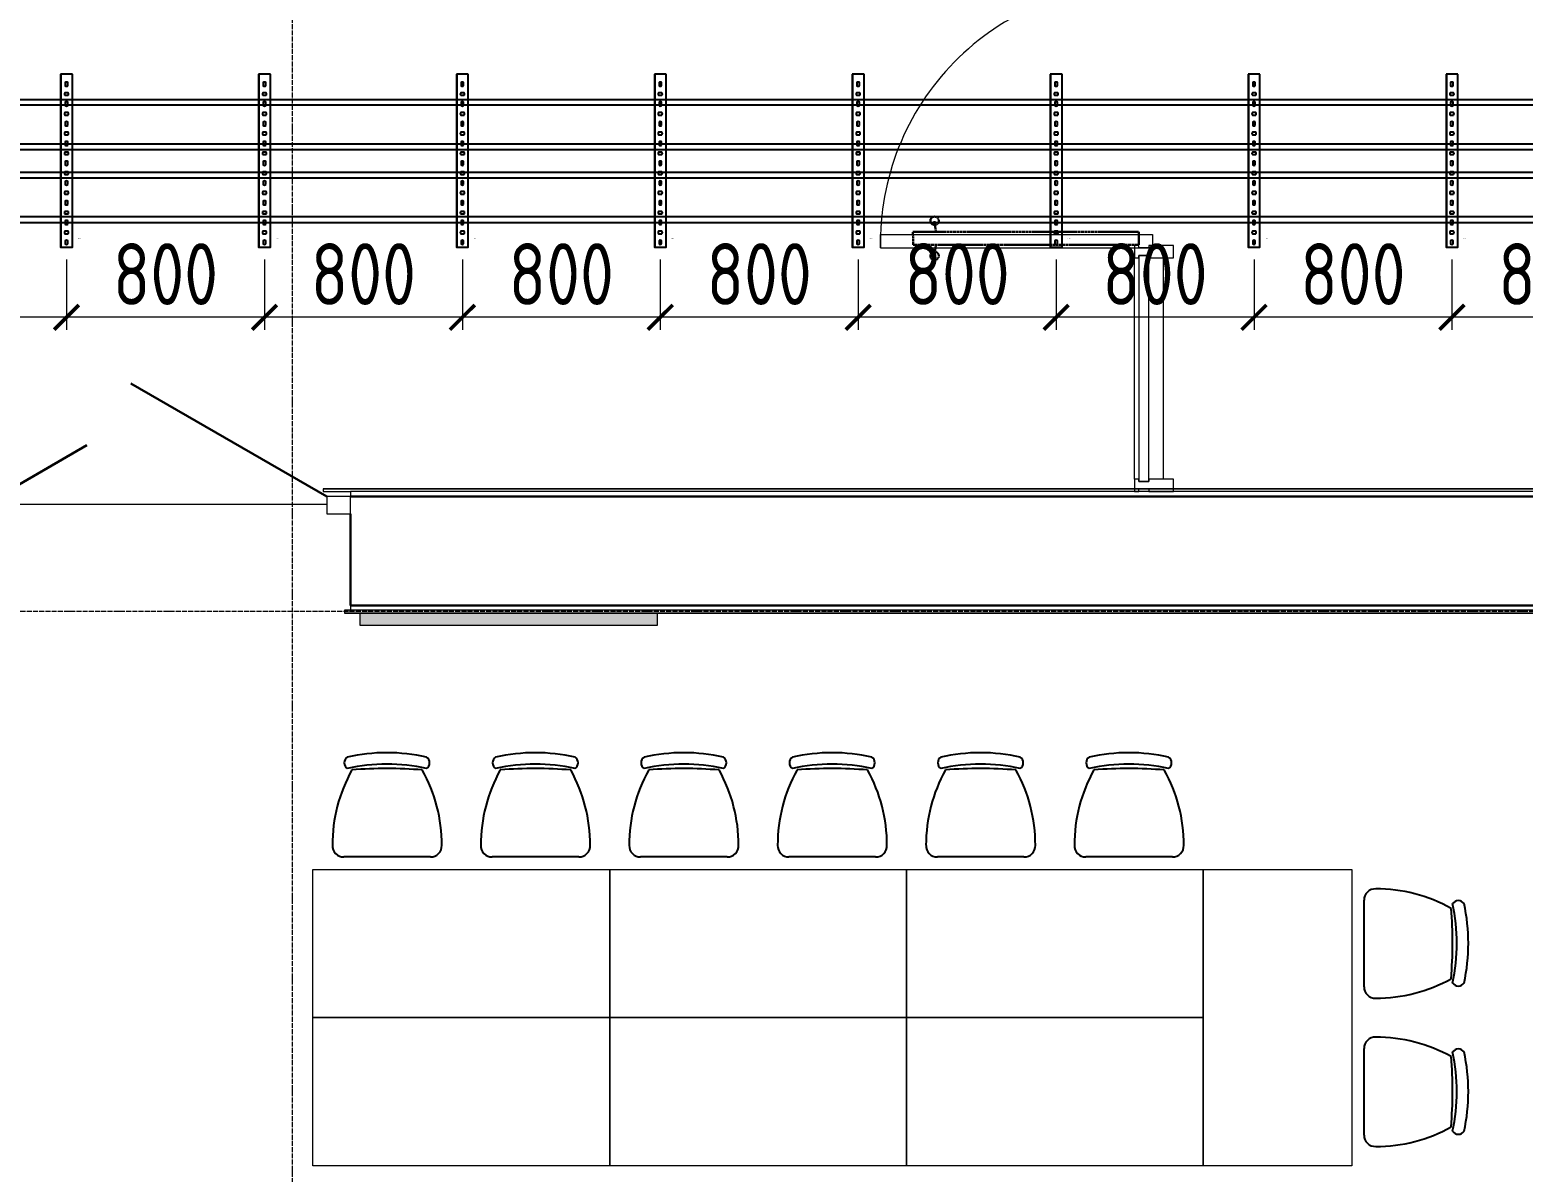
# Model space of a CAD drawing. Header units: millimetres. Extents: x -42533 to 645315, y 3457 to 82611.
# Drawn here: x 297534 to 303572, y 32501 to 37122 of the extents above; entities that cross this region are included whole.
import ezdxf
from ezdxf.enums import TextEntityAlignment as Align

# ---------------------------------------------------------------- set-up
doc = ezdxf.new("R2018")
doc.units = ezdxf.units.MM
doc.linetypes.add('ADSK_Линия сетки', pattern=[25, 20, -2.5, 0, -2.5])
doc.linetypes.add('ADSK_Штриховая_ш3 п1_5', pattern=[4.5, 3, -1.5])
for name, color, linetype in [('00_00_потолок_Панели из стали', 7, 'Continuous'), ('ЭОМ_Лотки авар.', 1, 'Continuous'), ('ЭОМ_Лотки рабочие', 5, 'Continuous')]:
    doc.layers.add(name, color=color, linetype=linetype)
for name, color, linetype, lineweight in [('Витраж', 7, 'Continuous', 9), ('Двери', 7, 'Continuous', 9), ('Оси', 253, 'Continuous', 9), ('Панели витража', 7, 'Continuous', 9), ('Перекрытие', 7, 'Continuous', 18), ('Стены несущие', 7, 'Continuous', 30), ('Стены отделка', 7, 'Continuous', 30), ('Стены штриховка', 7, 'Continuous', 9), ('ТХ', 5, 'Continuous', 0), ('ШТРИХОВКА', 252, 'Continuous', 15)]:
    doc.layers.add(name, color=color, linetype=linetype, lineweight=lineweight)
doc.layers.add('Линии', color=7, linetype='Continuous', lineweight=9, true_color=0x00a600)
doc.styles.get("Standard").update_dxf_attribs({"font": 'arial.ttf'})
doc.styles.add('М2', font='isocpeur.ttf', dxfattribs={"width": 0.8})
doc.dimstyles.new('М2-100', dxfattribs={"dimtxt": 250, "dimasz": 100, "dimexe": 50, "dimexo": 50, "dimgap": 50, "dimtad": 1, "dimdec": 0, "dimzin": 1, "dimtxsty": 'М2', "dimblk": 'ARCHTICK', "dimcen": 2.5, "dimdle": 50, "dimclre": 256, "dimclrt": 256, "dimadec": 0, "dimazin": 0, "dimtfac": 1, "dimtdec": 0, "dimtix": 1, "dimtmove": 1, "dimatfit": 3, "dimldrblk": 'NONE', "dimfxl": 1, "dimtolj": 1, "dimlwd": 9, "dimlwe": 9, "dimarcsym": 1})

# ---------------------------------------------------------------- blocks, each defined once
blk = doc.blocks.new('ТХ 3 этаж')
at = {"lineweight": 0}
h = blk.add_hatch(color=8, dxfattribs=at)
h.dxf.hatch_style = 1
h.paths.add_polyline_path([(27042.2, 8326.6), (27042.2, 8276.6), (25842.2, 8276.6), (25842.2, 8326.6)])
at = {"color": 8, "linetype": 'Continuous'}
for p, q in [((26125.5, 7340.6), (25775.3, 7340.6)), ((26725.5, 7340.6), (26375.3, 7340.6)), ((27325.5, 7340.6), (26975.3, 7340.6)), ((27925.5, 7340.6), (27575.3, 7340.6)), ((28525.5, 7340.6), (28175.3, 7340.6)), ((29125.5, 7340.6), (28775.3, 7340.6)), ((29900.4, 6815.5), (29900.4, 7165.7)), ((29900.4, 6215.5), (29900.4, 6565.7))]:
    blk.add_line(p, q, dxfattribs=at)
at = {"color": 8, "lineweight": 0}
blk.add_lwpolyline([(27042.2, 8326.6), (27042.2, 8276.6), (25842.2, 8276.6), (25842.2, 8326.6), (27042.2, 8326.6)], dxfattribs=at)
at = {"color": 8, "linetype": 'Continuous'}
for centre, radius, start, end in [((25805.1, 7721.7), 28.1, 124.29036, 235.70993), ((25949.7, 7014.9), 747.5, 77.60223, 102.39801), ((26094.4, 7721.7), 28.1, 304.29173, 55.70853), ((26405.1, 7721.7), 28.1, 124.29036, 235.70993), ((26549.7, 7014.9), 747.5, 77.60223, 102.39801), ((26694.4, 7721.7), 28.1, 304.29173, 55.70853), ((27005.1, 7721.7), 28.1, 124.29036, 235.70993), ((27149.7, 7014.9), 747.5, 77.60223, 102.39801), ((27294.4, 7721.7), 28.1, 304.29173, 55.70853), ((27605.1, 7721.7), 28.1, 124.29036, 235.70993), ((27749.7, 7014.9), 747.5, 77.60223, 102.39801), ((27894.4, 7721.7), 28.1, 304.29173, 55.70853), ((28205.1, 7721.7), 28.1, 124.29036, 235.70993), ((28349.7, 7014.9), 747.5, 77.60223, 102.39801), ((28494.4, 7721.7), 28.1, 304.29173, 55.70853), ((28805.1, 7721.7), 28.1, 124.29036, 235.70993), ((28949.7, 7014.9), 747.5, 77.60223, 102.39801), ((29094.4, 7721.7), 28.1, 304.29173, 55.70853), ((26353.8, 7389.1), 624.5, 150.89411, 180.12203), ((25949.7, 6968.4), 747.5, 77.60223, 102.39801), ((25949.7, 5936.6), 1761.9, 85.34538, 94.60618), ((25547, 7389.1), 624.5, 359.87853, 29.09323), ((26953.8, 7389.1), 624.5, 150.89411, 180.12203), ((26549.7, 6968.4), 747.5, 77.60223, 102.39801), ((26549.7, 5936.6), 1761.9, 85.34538, 94.60618), ((26147, 7389.1), 624.5, 359.87853, 29.09323), ((27553.8, 7389.1), 624.5, 150.89411, 180.12203), ((27149.7, 6968.4), 747.5, 77.60223, 102.39801), ((27149.7, 5936.6), 1761.9, 85.34538, 94.60618), ((26747, 7389.1), 624.5, 359.87853, 29.09323), ((28153.8, 7389.1), 624.5, 150.89411, 180.12203), ((27749.7, 6968.4), 747.5, 77.60223, 102.39801), ((27749.7, 5936.6), 1761.9, 85.34538, 94.60618), ((27347, 7389.1), 624.5, 359.87853, 29.09323), ((28753.8, 7389.1), 624.5, 150.89411, 180.12203), ((28349.7, 6968.4), 747.5, 77.60223, 102.39801), ((28349.7, 5936.6), 1761.9, 85.34538, 94.60618), ((27947, 7389.1), 624.5, 359.87853, 29.09323), ((29353.8, 7389.1), 624.5, 150.89411, 180.12203), ((28949.7, 6968.4), 747.5, 77.60223, 102.39801), ((28949.7, 5936.6), 1761.9, 85.34538, 94.60618), ((28547, 7389.1), 624.5, 359.87853, 29.09323), ((25774.7, 7386), 45.4, 177.81336, 270.74813), ((26126.1, 7386), 45.4, 269.25213, 2.18653), ((26374.7, 7386), 45.4, 177.81336, 270.74813), ((26726.1, 7386), 45.4, 269.25213, 2.18653), ((26974.7, 7386), 45.4, 177.81336, 270.74813), ((27326.1, 7386), 45.4, 269.25213, 2.18653), ((27574.7, 7386), 45.4, 177.81336, 270.74813), ((27926.1, 7386), 45.4, 269.25213, 2.18653), ((28174.7, 7386), 45.4, 177.81336, 270.74813), ((28526.1, 7386), 45.4, 269.25213, 2.18653), ((28774.7, 7386), 45.4, 177.81336, 270.74813), ((29126.1, 7386), 45.4, 269.25213, 2.18653), ((29945.8, 7166.3), 45.4, 87.81336, 180.74813), ((29948.9, 6587.2), 624.5, 60.89411, 90.12203), ((28496.4, 6991.3), 1761.9, 355.34538, 4.60618), ((30281.6, 7136), 28.1, 34.29036, 145.70993), ((29528.2, 6991.3), 747.5, 347.60223, 12.39801), ((29574.7, 6991.3), 747.5, 347.60223, 12.39801), ((29948.9, 7394), 624.5, 269.87853, 299.09323), ((30281.6, 6846.7), 28.1, 214.29173, 325.70853), ((29945.8, 6814.9), 45.4, 179.25213, 272.18653), ((29945.8, 6566.3), 45.4, 87.81336, 180.74813), ((29948.9, 5987.2), 624.5, 60.89411, 90.12203), ((28496.4, 6391.3), 1761.9, 355.34538, 4.60618), ((30281.6, 6536), 28.1, 34.29036, 145.70993), ((29528.2, 6391.3), 747.5, 347.60223, 12.39801), ((29574.7, 6391.3), 747.5, 347.60223, 12.39801), ((29948.9, 6794), 624.5, 269.87853, 299.09323), ((30281.6, 6246.7), 28.1, 214.29173, 325.70853), ((29945.8, 6214.9), 45.4, 179.25213, 272.18653)]:
    blk.add_arc(centre, radius, start, end, dxfattribs=at)
at = {"layer": 'ТХ', "color": 8}
for points in [[(25650.4, 7290.6), (26850.4, 7290.6), (26850.4, 6690.6), (25650.4, 6690.6)], [(26850.4, 7290.6), (28050.4, 7290.6), (28050.4, 6690.6), (26850.4, 6690.6)], [(28050.4, 7290.6), (29250.4, 7290.6), (29250.4, 6690.6), (28050.4, 6690.6)], [(29850.4, 7290.6), (29850.4, 6090.6), (29250.4, 6090.6), (29250.4, 7290.6)], [(25650.4, 6690.6), (26850.4, 6690.6), (26850.4, 6090.6), (25650.4, 6090.6)], [(26850.4, 6690.6), (28050.4, 6690.6), (28050.4, 6090.6), (26850.4, 6090.6)], [(28050.4, 6690.6), (29250.4, 6690.6), (29250.4, 6090.6), (28050.4, 6090.6)]]:
    blk.add_lwpolyline(points, close=True, dxfattribs=at)
blk = doc.blocks.new('План 3 этажа')
at = {"layer": 'Витраж', "color": 8, "lineweight": 18, "extrusion": (0, 0, -1)}
for p, q in [((21978.719, 9932.929), (21961.719, 9932.929)), ((21961.719, 9932.929), (21961.719, 9882.929)), ((21978.719, 9922.929), (21978.719, 9932.929)), ((22018.719, 9922.929), (21978.719, 9922.929)), ((22118.719, 9932.929), (22018.719, 9932.929)), ((22018.719, 9932.929), (22018.719, 9922.929)), ((22118.719, 9882.929), (22118.719, 9932.929)), ((21961.719, 9882.929), (21978.719, 9882.929)), ((21978.719, 9882.929), (21978.719, 9892.929)), ((21978.719, 9892.929), (22018.719, 9892.929)), ((22018.719, 9892.929), (22018.719, 9882.929)), ((22018.719, 9882.929), (22118.719, 9882.929)), ((21978.719, 8987.929), (21961.719, 8987.929)), ((21961.719, 8987.929), (21961.719, 8937.929)), ((21961.719, 8937.929), (21978.719, 8937.929)), ((21978.719, 8977.929), (21978.719, 8987.929)), ((22018.719, 8977.929), (21978.719, 8977.929)), ((21978.719, 8937.929), (21978.719, 8947.929)), ((21978.719, 8947.929), (22018.719, 8947.929)), ((22118.719, 8987.929), (22018.719, 8987.929)), ((22018.719, 8987.929), (22018.719, 8977.929)), ((22018.719, 8947.929), (22018.719, 8937.929)), ((22018.719, 8937.929), (22118.719, 8937.929)), ((22118.719, 8937.929), (22118.719, 8987.929))]:
    blk.add_line(p, q, dxfattribs=at)
at = {"layer": 'Витраж', "color": 8}
for p, q in [((21961.719, 8987.929), (21961.719, 9882.929)), ((22078.719, 8987.929), (22078.719, 9882.929))]:
    blk.add_line(p, q, dxfattribs=at)
at = {"layer": 'Двери', "color": 8}
for p, q in [((20933.911, 9977.929), (20933.911, 9922.929)), ((20933.911, 9977.929), (22033.719, 9977.929)), ((20933.911, 9922.929), (20933.911, 9977.929)), ((22033.719, 9977.929), (22033.719, 9922.929)), ((20933.911, 9922.929), (22033.719, 9922.929)), ((18696.343, 8917.14), (18696.343, 8847.14)), ((18791.343, 8917.14), (18696.343, 8917.14)), ((18791.343, 8847.14), (18791.343, 8917.14)), ((18696.343, 8847.14), (18791.343, 8847.14))]:
    blk.add_line(p, q, dxfattribs=at)
at = {"layer": 'Двери', "color": 8, "lineweight": 30}
for p, q in [((18696.343, 8917.14), (17903.929, 9374.64)), ((17366.343, 8917.14), (17725.743, 9124.64))]:
    blk.add_line(p, q, dxfattribs=at)
at = {"layer": 'Двери', "color": 8}
blk.add_arc((21978.719, 9942.929), 1045, 90, 181.0966369, dxfattribs=at)
at = {"layer": 'Линии', "color": 8, "linetype": 'ADSK_Штриховая_ш3 п1_5', "lineweight": 30}
for p, q in [((21158.065, 9988.104), (21152.917, 10032.808)), ((21066.359, 9935.104), (21065.634, 9988.104)), ((21065.634, 9988.104), (21978.719, 9988.104)), ((21978.719, 9988.104), (21978.719, 9935.104)), ((21978.719, 9935.104), (21066.359, 9935.104)), ((21158.065, 9935.605), (21152.917, 9890.901))]:
    blk.add_line(p, q, dxfattribs=at)
for centre in [(21152.917, 10032.808), (21152.917, 9890.901)]:
    blk.add_circle(centre, 17, dxfattribs=at)
at = {"layer": 'Оси', "color": 8, "linetype": 'ADSK_Линия сетки'}
for p, q in [((18556.908, -3523.688), (18556.908, 13975.186)), ((-10051.774, 8453.902), (56512.196, 8453.902))]:
    blk.add_line(p, q, dxfattribs=at)
at = {"layer": 'Панели витража', "color": 8, "lineweight": 18}
for p, q in [((21978.719, 9892.929), (21978.719, 8977.929)), ((22018.719, 9892.929), (21978.719, 9892.929)), ((22018.719, 8977.929), (22018.719, 9892.929)), ((21978.719, 8977.929), (22018.719, 8977.929))]:
    blk.add_line(p, q, dxfattribs=at)
at = {"layer": 'Перекрытие', "color": 8}
blk.add_line((17366.343, 8886.544), (18696.343, 8886.544), dxfattribs=at)
at = {"layer": 'Стены несущие', "color": 8}
for p, q in [((18791.343, 8917.14), (25831.343, 8917.14)), ((18791.343, 8847.14), (18791.343, 8477.14)), ((25831.343, 8477.14), (18791.343, 8477.14))]:
    blk.add_line(p, q, dxfattribs=at)
at = {"layer": 'Стены отделка', "color": 8, "lineweight": 9}
for p, q in [((18681.343, 8949.14), (18681.343, 8937.14)), ((25831.343, 8949.14), (18681.343, 8949.14)), ((18681.343, 8937.14), (18791.343, 8937.14)), ((18791.343, 8937.14), (18791.343, 8917.14)), ((24507.343, 8457.14), (18767.343, 8457.14)), ((18767.343, 8457.14), (18767.343, 8445.14)), ((18791.343, 8477.14), (18791.343, 8457.14)), ((18767.343, 8445.14), (24417.843, 8445.14))]:
    blk.add_line(p, q, dxfattribs=at)
at = {"layer": 'Стены штриховка', "color": 8}
for p, q in [((25831.343, 8947.14), (18681.343, 8947.14)), ((25831.343, 8937.14), (18791.343, 8937.14)), ((18767.343, 8447.14), (24419.843, 8447.14))]:
    blk.add_line(p, q, dxfattribs=at)
at = {"layer": 'ЭОМ_Лотки рабочие'}
blk.add_blockref('ТХ 3 этаж', (-7010.895, 118.542), dxfattribs=at)
blk = doc.blocks.new('*U1329')
at = {"color": 0, "linetype": 'Continuous', "lineweight": 25}
for p, q in [((-78.8, -46976.1), (-78.8, 0)), ((78.8, -46976.1), (78.8, 0))]:
    blk.add_line(p, q, dxfattribs=at)
blk.add_lwpolyline([(100.8, -46976.1), (100.8, 0), (-100.8, 0), (-100.8, -46976.1)], close=True, dxfattribs=at)
at = {"color": 0, "flags": 9}
for tag, p in [('АРТИКУЛ', (-59.7, -11.8)), ('НАИМЕНОВАНИЕ', (-59.1, -7)), ('ПРИМЕЧАНИЕ', (-58.8, -17.3))]:
    blk.add_attdef(tag, text='', height=2.5, dxfattribs=at).set_placement(p, align=Align.TOP_LEFT)
at = {"color": 0, "lineweight": 30, "flags": 104}
for tag, p in [('ВЫСОТА', (-59.6, -20.9)), ('ДЛИНА', (-59.5, -36.1)), ('ТОЛЩИНА', (-59, -31)), ('ШИРИНА', (-58.9, -25.1))]:
    blk.add_attdef(tag, text='', height=2.5, dxfattribs=at).set_placement(p, align=Align.TOP_LEFT)
blk = doc.blocks.new('*U1334')
at = {"color": 0, "linetype": 'Continuous', "lineweight": 25}
for p, q in [((-78.8, -46398.7), (-78.8, 0)), ((78.8, -46398.7), (78.8, 0))]:
    blk.add_line(p, q, dxfattribs=at)
blk.add_lwpolyline([(100.8, -46398.7), (100.8, 0), (-100.8, 0), (-100.8, -46398.7)], close=True, dxfattribs=at)
at = {"color": 0, "flags": 9}
for tag, p in [('АРТИКУЛ', (-59.7, -11.8)), ('НАИМЕНОВАНИЕ', (-59.1, -7)), ('ПРИМЕЧАНИЕ', (-58.8, -17.3))]:
    blk.add_attdef(tag, text='', height=2.5, dxfattribs=at).set_placement(p, align=Align.TOP_LEFT)
at = {"color": 0, "lineweight": 30, "flags": 104}
for tag, p in [('ВЫСОТА', (-59.6, -20.9)), ('ДЛИНА', (-59.5, -36.1)), ('ТОЛЩИНА', (-59, -31)), ('ШИРИНА', (-58.9, -25.1))]:
    blk.add_attdef(tag, text='', height=2.5, dxfattribs=at).set_placement(p, align=Align.TOP_LEFT)
blk = doc.blocks.new('*U45')
at = {"color": 0, "linetype": 'ByBlock', "lineweight": -2}
for points in [[(24, -700), (24, 0), (-24, 0), (-24, -700)], [(-22.5, -700), (-22.5, 0)], [(22.5, -700), (22.5, 0)], [(-24, -700), (24, -700)]]:
    blk.add_lwpolyline(points, dxfattribs=at)
at = {"color": 254, "transparency": 33554483}
blk.add_lwpolyline([(0, 0.7), (0, -2.2)], dxfattribs=at)
at = {"color": 0, "linetype": 'ByBlock', "lineweight": -2}
for points in [[(-6.7, -54.8, 0.345739), (-6.7, -65.2), (6.7, -65.2, 0.345739), (6.7, -54.8)], [(-5.2, -13.3), (-5.2, -26.7, 0.345739), (5.2, -26.7), (5.2, -13.3, 0.345739)], [(-5.2, -93.3), (-5.2, -106.7, 0.345739), (5.2, -106.7), (5.2, -93.3, 0.345739)], [(-6.7, -134.8, 0.345739), (-6.7, -145.2), (6.7, -145.2, 0.345739), (6.7, -134.8)], [(-5.2, -173.3), (-5.2, -186.7, 0.345739), (5.2, -186.7), (5.2, -173.3, 0.345739)], [(-6.7, -214.8, 0.345739), (-6.7, -225.2), (6.7, -225.2, 0.345739), (6.7, -214.8)], [(-6.7, -294.8, 0.345739), (-6.7, -305.2), (6.7, -305.2, 0.345739), (6.7, -294.8)], [(-5.2, -253.3), (-5.2, -266.7, 0.345739), (5.2, -266.7), (5.2, -253.3, 0.345739)], [(-5.2, -333.3), (-5.2, -346.7, 0.345739), (5.2, -346.7), (5.2, -333.3, 0.345739)], [(-6.7, -374.8, 0.345739), (-6.7, -385.2), (6.7, -385.2, 0.345739), (6.7, -374.8)], [(-5.2, -413.3), (-5.2, -426.7, 0.345739), (5.2, -426.7), (5.2, -413.3, 0.345739)], [(-6.7, -454.8, 0.345739), (-6.7, -465.2), (6.7, -465.2, 0.345739), (6.7, -454.8)], [(-6.7, -534.8, 0.345739), (-6.7, -545.2), (6.7, -545.2, 0.345739), (6.7, -534.8)], [(-5.2, -493.3), (-5.2, -506.7, 0.345739), (5.2, -506.7), (5.2, -493.3, 0.345739)], [(-5.2, -573.3), (-5.2, -586.7, 0.345739), (5.2, -586.7), (5.2, -573.3, 0.345739)], [(-6.7, -614.8, 0.345739), (-6.7, -625.2), (6.7, -625.2, 0.345739), (6.7, -614.8)], [(-5.2, -653.3), (-5.2, -666.7, 0.345739), (5.2, -666.7), (5.2, -653.3, 0.345739)]]:
    blk.add_lwpolyline(points, format="xyb", close=True, dxfattribs=at)
at = {"flags": 9}
for tag, p in [('АРТИКУЛ', (-58.9, -24.5)), ('ПРИМЕЧАНИЕ', (-58.3, -30.8)), ('НАИМЕНОВАНИЕ', (-58.2, -19.4))]:
    blk.add_attdef(tag, p, '', height=2.5, dxfattribs=at)
at = {"lineweight": 30, "flags": 104}
blk.add_attdef('ДЛИНА', text='', height=2.5, dxfattribs=at).set_placement((-57.7, -34.6), align=Align.TOP_LEFT)
blk = doc.blocks.new('_ArchTick')
at = {"color": 0, "linetype": 'ByBlock', "lineweight": 70, "const_width": 0.15}
blk.add_lwpolyline([(-0.5, -0.5), (0.5, 0.5)], dxfattribs=at)
blk = doc.blocks.new('*D1586')
at = {"layer": '00_00_потолок_Панели из стали', "lineweight": 9, "transparency": 16777216}
for p, q in [((296882.5, 36192.2), (296882.5, 35908.8)), ((297682.7, 36191.6), (297682.7, 35908.8))]:
    blk.add_line(p, q, dxfattribs=at)
at = {"layer": '00_00_потолок_Панели из стали', "color": 0, "lineweight": 9, "transparency": 16777216}
blk.add_line((297732.7, 35958.8), (296832.5, 35958.8), dxfattribs=at)
at = {"layer": 'Defpoints', "color": 0, "transparency": 16777216}
for p in [(296882.5, 36242.2), (297682.7, 36241.6), (296882.5, 35958.8)]:
    blk.add_point(p, dxfattribs=at)
at = {"layer": '00_00_потолок_Панели из стали', "color": 0, "lineweight": 9, "transparency": 16777216, "xscale": 100, "yscale": 100, "zscale": 100, "rotation": 180}
blk.add_blockref('_ArchTick', (296882.5, 35958.8), dxfattribs=at)
at = {"layer": '00_00_потолок_Панели из стали', "color": 0, "lineweight": 9, "transparency": 16777216, "xscale": 100, "yscale": 100, "zscale": 100}
blk.add_blockref('_ArchTick', (297682.7, 35958.8), dxfattribs=at)
at = {"layer": '00_00_потолок_Панели из стали', "transparency": 16777216, "insert": (297282.6, 36133.8), "char_height": 250, "attachment_point": 5, "style": 'М2'}
blk.add_mtext('\\A1;800', dxfattribs=at)
blk = doc.blocks.new('_None')
blk = doc.blocks.new('*D1587')
at = {"layer": '00_00_потолок_Панели из стали', "lineweight": 9, "transparency": 16777216}
for p, q in [((297682.7, 36192.2), (297682.7, 35908.8)), ((298482.9, 36191.6), (298482.9, 35908.8))]:
    blk.add_line(p, q, dxfattribs=at)
at = {"layer": '00_00_потолок_Панели из стали', "color": 0, "lineweight": 9, "transparency": 16777216}
blk.add_line((298532.9, 35958.8), (297632.7, 35958.8), dxfattribs=at)
at = {"layer": 'Defpoints', "color": 0, "transparency": 16777216}
for p in [(297682.7, 36242.2), (298482.9, 36241.6), (297682.7, 35958.8)]:
    blk.add_point(p, dxfattribs=at)
at = {"layer": '00_00_потолок_Панели из стали', "color": 0, "lineweight": 9, "transparency": 16777216, "xscale": 100, "yscale": 100, "zscale": 100, "rotation": 180}
blk.add_blockref('_ArchTick', (297682.7, 35958.8), dxfattribs=at)
at = {"layer": '00_00_потолок_Панели из стали', "color": 0, "lineweight": 9, "transparency": 16777216, "xscale": 100, "yscale": 100, "zscale": 100}
blk.add_blockref('_ArchTick', (298482.9, 35958.8), dxfattribs=at)
at = {"layer": '00_00_потолок_Панели из стали', "transparency": 16777216, "insert": (298082.8, 36133.8), "char_height": 250, "attachment_point": 5, "style": 'М2'}
blk.add_mtext('\\A1;800', dxfattribs=at)
blk = doc.blocks.new('*D1588')
at = {"layer": '00_00_потолок_Панели из стали', "lineweight": 9, "transparency": 16777216}
for p, q in [((298482.9, 36192.2), (298482.9, 35908.8)), ((299283.1, 36191.6), (299283.1, 35908.8))]:
    blk.add_line(p, q, dxfattribs=at)
at = {"layer": '00_00_потолок_Панели из стали', "color": 0, "lineweight": 9, "transparency": 16777216}
blk.add_line((299333.1, 35958.8), (298432.9, 35958.8), dxfattribs=at)
at = {"layer": 'Defpoints', "color": 0, "transparency": 16777216}
for p in [(298482.9, 36242.2), (299283.1, 36241.6), (298482.9, 35958.8)]:
    blk.add_point(p, dxfattribs=at)
at = {"layer": '00_00_потолок_Панели из стали', "color": 0, "lineweight": 9, "transparency": 16777216, "xscale": 100, "yscale": 100, "zscale": 100, "rotation": 180}
blk.add_blockref('_ArchTick', (298482.9, 35958.8), dxfattribs=at)
at = {"layer": '00_00_потолок_Панели из стали', "color": 0, "lineweight": 9, "transparency": 16777216, "xscale": 100, "yscale": 100, "zscale": 100}
blk.add_blockref('_ArchTick', (299283.1, 35958.8), dxfattribs=at)
at = {"layer": '00_00_потолок_Панели из стали', "transparency": 16777216, "insert": (298883, 36133.8), "char_height": 250, "attachment_point": 5, "style": 'М2'}
blk.add_mtext('\\A1;800', dxfattribs=at)
blk = doc.blocks.new('*D1589')
at = {"layer": '00_00_потолок_Панели из стали', "lineweight": 9, "transparency": 16777216}
for p, q in [((299283.1, 36192.2), (299283.1, 35908.8)), ((300083.3, 36191.6), (300083.3, 35908.8))]:
    blk.add_line(p, q, dxfattribs=at)
at = {"layer": '00_00_потолок_Панели из стали', "color": 0, "lineweight": 9, "transparency": 16777216}
blk.add_line((300133.3, 35958.8), (299233.1, 35958.8), dxfattribs=at)
at = {"layer": 'Defpoints', "color": 0, "transparency": 16777216}
for p in [(299283.1, 36242.2), (300083.3, 36241.6), (299283.1, 35958.8)]:
    blk.add_point(p, dxfattribs=at)
at = {"layer": '00_00_потолок_Панели из стали', "color": 0, "lineweight": 9, "transparency": 16777216, "xscale": 100, "yscale": 100, "zscale": 100, "rotation": 180}
blk.add_blockref('_ArchTick', (299283.1, 35958.8), dxfattribs=at)
at = {"layer": '00_00_потолок_Панели из стали', "color": 0, "lineweight": 9, "transparency": 16777216, "xscale": 100, "yscale": 100, "zscale": 100}
blk.add_blockref('_ArchTick', (300083.3, 35958.8), dxfattribs=at)
at = {"layer": '00_00_потолок_Панели из стали', "transparency": 16777216, "insert": (299683.2, 36133.8), "char_height": 250, "attachment_point": 5, "style": 'М2'}
blk.add_mtext('\\A1;800', dxfattribs=at)
blk = doc.blocks.new('*D1590')
at = {"layer": '00_00_потолок_Панели из стали', "lineweight": 9, "transparency": 16777216}
for p, q in [((300083.3, 36192.2), (300083.3, 35908.8)), ((300883.5, 36191.6), (300883.5, 35908.8))]:
    blk.add_line(p, q, dxfattribs=at)
at = {"layer": '00_00_потолок_Панели из стали', "color": 0, "lineweight": 9, "transparency": 16777216}
blk.add_line((300933.5, 35958.8), (300033.3, 35958.8), dxfattribs=at)
at = {"layer": 'Defpoints', "color": 0, "transparency": 16777216}
for p in [(300083.3, 36242.2), (300883.5, 36241.6), (300083.3, 35958.8)]:
    blk.add_point(p, dxfattribs=at)
at = {"layer": '00_00_потолок_Панели из стали', "color": 0, "lineweight": 9, "transparency": 16777216, "xscale": 100, "yscale": 100, "zscale": 100, "rotation": 180}
blk.add_blockref('_ArchTick', (300083.3, 35958.8), dxfattribs=at)
at = {"layer": '00_00_потолок_Панели из стали', "color": 0, "lineweight": 9, "transparency": 16777216, "xscale": 100, "yscale": 100, "zscale": 100}
blk.add_blockref('_ArchTick', (300883.5, 35958.8), dxfattribs=at)
at = {"layer": '00_00_потолок_Панели из стали', "transparency": 16777216, "insert": (300483.4, 36133.8), "char_height": 250, "attachment_point": 5, "style": 'М2'}
blk.add_mtext('\\A1;800', dxfattribs=at)
blk = doc.blocks.new('*D1591')
at = {"layer": '00_00_потолок_Панели из стали', "lineweight": 9, "transparency": 16777216}
for p, q in [((300883.5, 36192.2), (300883.5, 35908.8)), ((301683.7, 36191.6), (301683.7, 35908.8))]:
    blk.add_line(p, q, dxfattribs=at)
at = {"layer": '00_00_потолок_Панели из стали', "color": 0, "lineweight": 9, "transparency": 16777216}
blk.add_line((301733.7, 35958.8), (300833.5, 35958.8), dxfattribs=at)
at = {"layer": 'Defpoints', "color": 0, "transparency": 16777216}
for p in [(300883.5, 36242.2), (301683.7, 36241.6), (300883.5, 35958.8)]:
    blk.add_point(p, dxfattribs=at)
at = {"layer": '00_00_потолок_Панели из стали', "color": 0, "lineweight": 9, "transparency": 16777216, "xscale": 100, "yscale": 100, "zscale": 100, "rotation": 180}
blk.add_blockref('_ArchTick', (300883.5, 35958.8), dxfattribs=at)
at = {"layer": '00_00_потолок_Панели из стали', "color": 0, "lineweight": 9, "transparency": 16777216, "xscale": 100, "yscale": 100, "zscale": 100}
blk.add_blockref('_ArchTick', (301683.7, 35958.8), dxfattribs=at)
at = {"layer": '00_00_потолок_Панели из стали', "transparency": 16777216, "insert": (301283.6, 36133.8), "char_height": 250, "attachment_point": 5, "style": 'М2'}
blk.add_mtext('\\A1;800', dxfattribs=at)
blk = doc.blocks.new('*D1592')
at = {"layer": '00_00_потолок_Панели из стали', "lineweight": 9, "transparency": 16777216}
for p, q in [((301683.7, 36192.2), (301683.7, 35908.8)), ((302483.9, 36191.6), (302483.9, 35908.8))]:
    blk.add_line(p, q, dxfattribs=at)
at = {"layer": '00_00_потолок_Панели из стали', "color": 0, "lineweight": 9, "transparency": 16777216}
blk.add_line((302533.9, 35958.8), (301633.7, 35958.8), dxfattribs=at)
at = {"layer": 'Defpoints', "color": 0, "transparency": 16777216}
for p in [(301683.7, 36242.2), (302483.9, 36241.6), (301683.7, 35958.8)]:
    blk.add_point(p, dxfattribs=at)
at = {"layer": '00_00_потолок_Панели из стали', "color": 0, "lineweight": 9, "transparency": 16777216, "xscale": 100, "yscale": 100, "zscale": 100, "rotation": 180}
blk.add_blockref('_ArchTick', (301683.7, 35958.8), dxfattribs=at)
at = {"layer": '00_00_потолок_Панели из стали', "color": 0, "lineweight": 9, "transparency": 16777216, "xscale": 100, "yscale": 100, "zscale": 100}
blk.add_blockref('_ArchTick', (302483.9, 35958.8), dxfattribs=at)
at = {"layer": '00_00_потолок_Панели из стали', "transparency": 16777216, "insert": (302083.8, 36133.8), "char_height": 250, "attachment_point": 5, "style": 'М2'}
blk.add_mtext('\\A1;800', dxfattribs=at)
blk = doc.blocks.new('*D1572')
at = {"layer": '00_00_потолок_Панели из стали', "lineweight": 9, "transparency": 16777216}
for p, q in [((302483.9, 36192.2), (302483.9, 35908.8)), ((303284.1, 36191.6), (303284.1, 35908.8))]:
    blk.add_line(p, q, dxfattribs=at)
at = {"layer": '00_00_потолок_Панели из стали', "color": 0, "lineweight": 9, "transparency": 16777216}
blk.add_line((303334.1, 35958.8), (302433.9, 35958.8), dxfattribs=at)
at = {"layer": 'Defpoints', "color": 0, "transparency": 16777216}
for p in [(302483.9, 36242.2), (303284.1, 36241.6), (302483.9, 35958.8)]:
    blk.add_point(p, dxfattribs=at)
at = {"layer": '00_00_потолок_Панели из стали', "color": 0, "lineweight": 9, "transparency": 16777216, "xscale": 100, "yscale": 100, "zscale": 100, "rotation": 180}
blk.add_blockref('_ArchTick', (302483.9, 35958.8), dxfattribs=at)
at = {"layer": '00_00_потолок_Панели из стали', "color": 0, "lineweight": 9, "transparency": 16777216, "xscale": 100, "yscale": 100, "zscale": 100}
blk.add_blockref('_ArchTick', (303284.1, 35958.8), dxfattribs=at)
at = {"layer": '00_00_потолок_Панели из стали', "transparency": 16777216, "insert": (302884, 36133.8), "char_height": 250, "attachment_point": 5, "style": 'М2'}
blk.add_mtext('\\A1;800', dxfattribs=at)
blk = doc.blocks.new('*D1573')
at = {"layer": '00_00_потолок_Панели из стали', "lineweight": 9, "transparency": 16777216}
for p, q in [((303284.1, 36192.2), (303284.1, 35908.8)), ((304084.3, 36191.6), (304084.3, 35908.8))]:
    blk.add_line(p, q, dxfattribs=at)
at = {"layer": '00_00_потолок_Панели из стали', "color": 0, "lineweight": 9, "transparency": 16777216}
blk.add_line((304134.3, 35958.8), (303234.1, 35958.8), dxfattribs=at)
at = {"layer": 'Defpoints', "color": 0, "transparency": 16777216}
for p in [(303284.1, 36242.2), (304084.3, 36241.6), (303284.1, 35958.8)]:
    blk.add_point(p, dxfattribs=at)
at = {"layer": '00_00_потолок_Панели из стали', "color": 0, "lineweight": 9, "transparency": 16777216, "xscale": 100, "yscale": 100, "zscale": 100, "rotation": 180}
blk.add_blockref('_ArchTick', (303284.1, 35958.8), dxfattribs=at)
at = {"layer": '00_00_потолок_Панели из стали', "color": 0, "lineweight": 9, "transparency": 16777216, "xscale": 100, "yscale": 100, "zscale": 100}
blk.add_blockref('_ArchTick', (304084.3, 35958.8), dxfattribs=at)
at = {"layer": '00_00_потолок_Панели из стали', "transparency": 16777216, "insert": (303684.2, 36133.8), "char_height": 250, "attachment_point": 5, "style": 'М2'}
blk.add_mtext('\\A1;800', dxfattribs=at)

msp = doc.modelspace()

# ---------------------------------------------------------------- block references
at = {"layer": 'ШТРИХОВКА'}
msp.add_blockref('План 3 этажа', (280039.2, 26316.4), dxfattribs=at)
at = {"layer": 'ЭОМ_Лотки авар.', "color": 1, "rotation": 90}
msp.add_blockref('*U1334', (281601.3, 36738.1), dxfattribs=at)
at = {"layer": 'ЭОМ_Лотки рабочие'}
ref = msp.add_blockref('*U45', (297682.7, 36242.2), dxfattribs=dict(at, rotation=180))
lines = msp.add_mtext('700 мм', dxfattribs={"layer": '0', "insert": (297740.4, 36276.8), "char_height": 2.5, "attachment_point": 1, "rotation": 180})
ref.add_attrib('ДЛИНА', '', (297740.4, 36276.8)).embed_mtext(lines)
ref = msp.add_blockref('*U45', (298482.9, 36242.2), dxfattribs=dict(at, rotation=180))
lines = msp.add_mtext('700 мм', dxfattribs={"layer": '0', "insert": (298540.6, 36276.8), "char_height": 2.5, "attachment_point": 1, "rotation": 180})
ref.add_attrib('ДЛИНА', '', (298540.6, 36276.8)).embed_mtext(lines)
ref = msp.add_blockref('*U45', (299283.1, 36242.2), dxfattribs=dict(at, rotation=180))
lines = msp.add_mtext('700 мм', dxfattribs={"layer": '0', "insert": (299340.8, 36276.8), "char_height": 2.5, "attachment_point": 1, "rotation": 180})
ref.add_attrib('ДЛИНА', '', (299340.8, 36276.8)).embed_mtext(lines)
ref = msp.add_blockref('*U45', (300083.3, 36242.2), dxfattribs=dict(at, rotation=180))
lines = msp.add_mtext('700 мм', dxfattribs={"layer": '0', "insert": (300141, 36276.8), "char_height": 2.5, "attachment_point": 1, "rotation": 180})
ref.add_attrib('ДЛИНА', '', (300141, 36276.8)).embed_mtext(lines)
ref = msp.add_blockref('*U45', (300883.5, 36242.2), dxfattribs=dict(at, rotation=180))
lines = msp.add_mtext('700 мм', dxfattribs={"layer": '0', "insert": (300941.2, 36276.8), "char_height": 2.5, "attachment_point": 1, "rotation": 180})
ref.add_attrib('ДЛИНА', '', (300941.2, 36276.8)).embed_mtext(lines)
ref = msp.add_blockref('*U45', (301683.7, 36242.2), dxfattribs=dict(at, rotation=180))
lines = msp.add_mtext('700 мм', dxfattribs={"layer": '0', "insert": (301741.4, 36276.8), "char_height": 2.5, "attachment_point": 1, "rotation": 180})
ref.add_attrib('ДЛИНА', '', (301741.4, 36276.8)).embed_mtext(lines)
ref = msp.add_blockref('*U45', (302483.9, 36242.2), dxfattribs=dict(at, rotation=180))
lines = msp.add_mtext('700 мм', dxfattribs={"layer": '0', "insert": (302541.6, 36276.8), "char_height": 2.5, "attachment_point": 1, "rotation": 180})
ref.add_attrib('ДЛИНА', '', (302541.6, 36276.8)).embed_mtext(lines)
ref = msp.add_blockref('*U45', (303284.1, 36242.2), dxfattribs=dict(at, rotation=180))
lines = msp.add_mtext('700 мм', dxfattribs={"layer": '0', "insert": (303341.8, 36276.8), "char_height": 2.5, "attachment_point": 1, "rotation": 180})
ref.add_attrib('ДЛИНА', '', (303341.8, 36276.8)).embed_mtext(lines)
at = {"layer": 'ЭОМ_Лотки рабочие', "rotation": 90}
msp.add_blockref('*U1329', (281323.5, 36443.5), dxfattribs=at)

# ---------------------------------------------------------------- dimensions: what is measured, and where the dimension line sits
at = {"layer": '00_00_потолок_Панели из стали'}
for base, p1, p2, picture, middle in [((296882.5, 35958.8), (297682.7, 36241.6), (296882.5, 36242.2), '*D1586', (297282.6, 36133.8)), ((297682.7, 35958.8), (298482.9, 36241.6), (297682.7, 36242.2), '*D1587', (298082.8, 36133.8)), ((298482.9, 35958.8), (299283.1, 36241.6), (298482.9, 36242.2), '*D1588', (298883, 36133.8)), ((299283.1, 35958.8), (300083.3, 36241.6), (299283.1, 36242.2), '*D1589', (299683.2, 36133.8)), ((300083.3, 35958.8), (300883.5, 36241.6), (300083.3, 36242.2), '*D1590', (300483.4, 36133.8)), ((300883.5, 35958.8), (301683.7, 36241.6), (300883.5, 36242.2), '*D1591', (301283.6, 36133.8)), ((301683.7, 35958.8), (302483.9, 36241.6), (301683.7, 36242.2), '*D1592', (302083.8, 36133.8)), ((302483.9, 35958.8), (303284.1, 36241.6), (302483.9, 36242.2), '*D1572', (302884, 36133.8)), ((303284.1, 35958.8), (304084.3, 36241.6), (303284.1, 36242.2), '*D1573', (303684.2, 36133.8))]:
    dim = msp.add_linear_dim(base=base, p1=p1, p2=p2, dimstyle='М2-100', dxfattribs=at)
    dim.commit()
    dim.dimension.update_dxf_attribs({"geometry": picture, "text_midpoint": middle})

doc.saveas('drawing.dxf')
